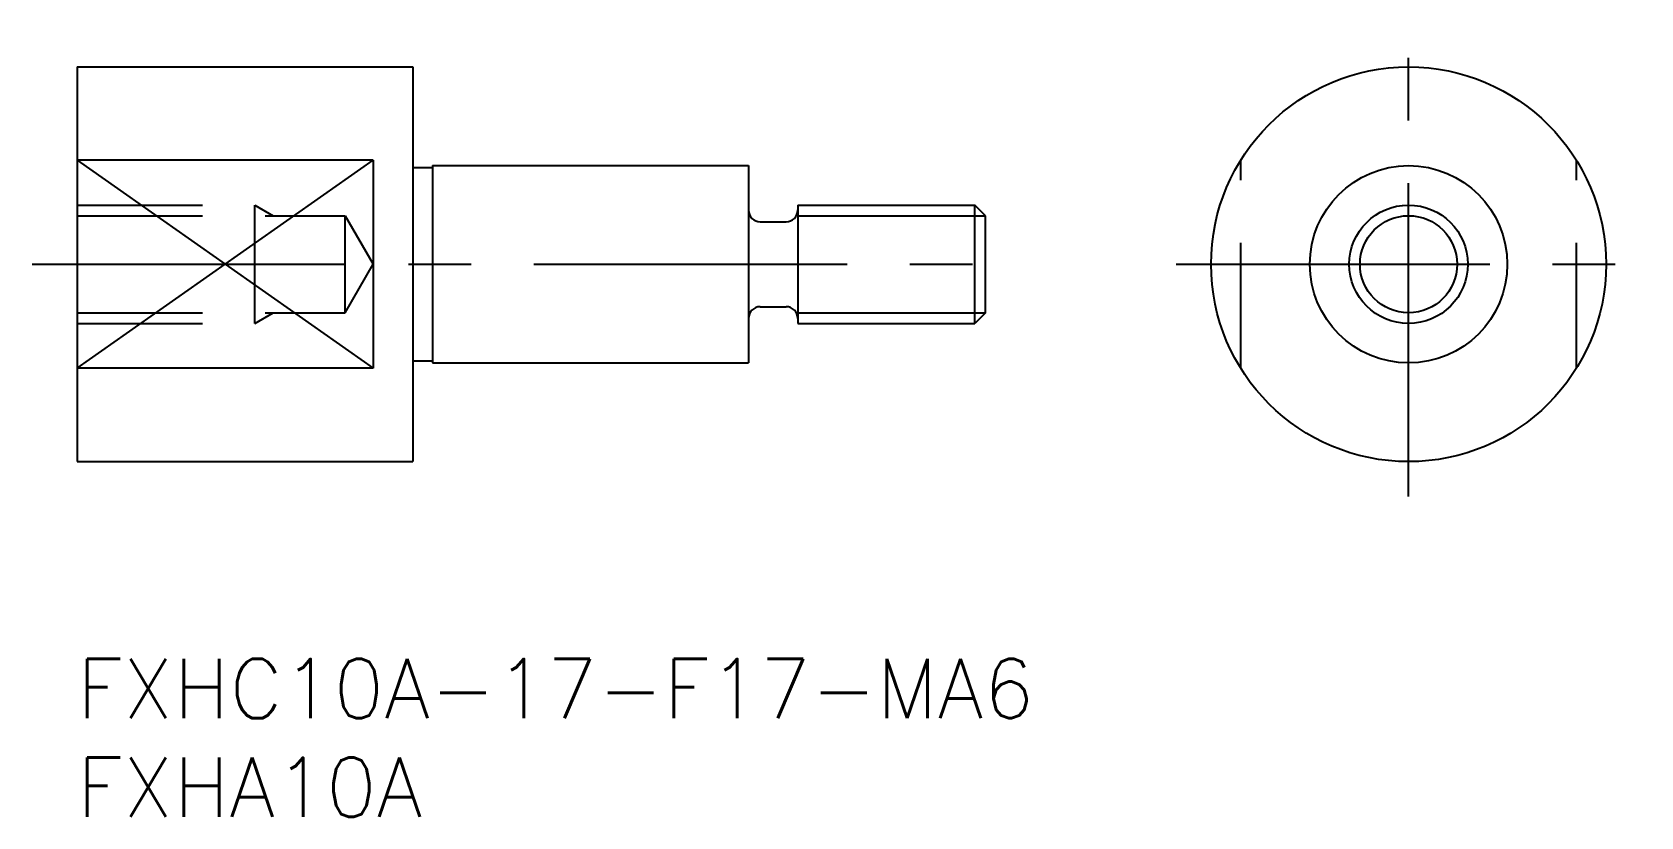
# Model space of a CAD drawing. Extents: x -2.3 to 79.2, y -8 to 31.8.
import ezdxf

# ---------------------------------------------------------------- set-up
doc = ezdxf.new("R2010")
doc.units = 0
doc.header["$LTSCALE"] = 0.5
doc.linetypes.add('CENTER', pattern=[50.8, 31.75, -6.35, 6.35, -6.35])
doc.linetypes.add('DASHED', pattern=[19.05, 12.7, -6.35])
for name, color, linetype in [('MSM_CENTER', 1, 'CENTER'), ('MSM_CONTINUOUS', 7, 'CONTINUOUS'), ('MSM_DASHED', 4, 'DASHED'), ('MSM_NARROW', 5, 'CONTINUOUS'), ('MSM_PART_NUMBER', 7, 'CONTINUOUS')]:
    doc.layers.add(name, color=color, linetype=linetype)
doc.styles.get("Standard").update_dxf_attribs({"font": 'txt.shx', "height": 3, "bigfont": 'bigfont.shx'})

# ---------------------------------------------------------------- blocks, each defined once
blk = doc.blocks.new('*U4')
at = {"layer": 'MSM_PART_NUMBER'}
blk.add_text('FXHC10A-17-F17-MA6', height=3, dxfattribs=at).set_placement((0, -3))
blk = doc.blocks.new('*U5')
at = {"layer": 'MSM_PART_NUMBER'}
blk.add_text('FXHA10A', height=3, dxfattribs=at).set_placement((0, -8))

msp = doc.modelspace()

# ---------------------------------------------------------------- linework, layer by layer
at = {"layer": 'MSM_CENTER'}
for p, q in [((67.426, 8.239), (67.426, 31.761)), ((-2.273, 20), (47.731, 20)), ((55.665, 20), (79.187, 20))]:
    msp.add_line(p, q, dxfattribs=at)
at = {"layer": 'MSM_CONTINUOUS'}
for p, q in [((0, 30), (0, 10)), ((0, 30), (17, 30)), ((17, 30), (17, 10)), ((15, 25.268), (0, 25.268)), ((15, 25.268), (15, 14.732)), ((17, 24.9), (18, 24.9)), ((18, 25), (34, 25)), ((18, 25), (18, 15)), ((34, 25), (34, 15)), ((36.5, 23), (36.5, 17)), ((36.5, 23), (45.458, 23)), ((45.458, 17), (45.458, 23)), ((46, 22.458), (45.458, 23)), ((34.6, 22.15), (35.9, 22.15)), ((46, 17.542), (46, 22.458)), ((34.6, 17.85), (35.9, 17.85)), ((46, 17.542), (45.458, 17)), ((36.5, 17), (45.458, 17)), ((15, 14.732), (0, 14.732)), ((17, 15.1), (18, 15.1)), ((18, 15), (34, 15)), ((0, 10), (17, 10))]:
    msp.add_line(p, q, dxfattribs=at)
for radius in [10, 5, 3]:
    msp.add_circle((67.426, 20), radius, dxfattribs=at)
for centre, start, end in [((34.6, 22.75), 180, 270), ((35.9, 22.75), 270, 0), ((34.6, 17.25), 90, 180), ((35.9, 17.25), 0, 90)]:
    msp.add_arc(centre, 0.6, start, end, dxfattribs=at)
at = {"layer": 'MSM_DASHED'}
for p, q in [((58.926, 14.732), (58.926, 25.268)), ((75.926, 14.732), (75.926, 25.268)), ((0, 23), (9, 23)), ((9, 17), (9, 23)), ((9, 23), (9.938, 22.458)), ((0, 22.458), (13.581, 22.458)), ((13.581, 22.458), (15, 20)), ((13.581, 17.542), (13.581, 22.458)), ((13.581, 17.542), (15, 20)), ((0, 17.542), (13.581, 17.542)), ((9, 17), (9.938, 17.542)), ((0, 17), (9, 17))]:
    msp.add_line(p, q, dxfattribs=at)
at = {"layer": 'MSM_NARROW'}
for p, q in [((0, 25.268), (15, 14.732)), ((0, 14.732), (15, 25.268)), ((36.5, 22.458), (46, 22.458)), ((36.5, 17.542), (46, 17.542))]:
    msp.add_line(p, q, dxfattribs=at)
msp.add_circle((67.426, 20), 2.459, dxfattribs=at)

# ---------------------------------------------------------------- block references
at = {"layer": 'MSM_CONTINUOUS'}
for name in ['*U4', '*U5']:
    msp.add_blockref(name, (0, 0), dxfattribs=at)

doc.saveas('drawing.dxf')
